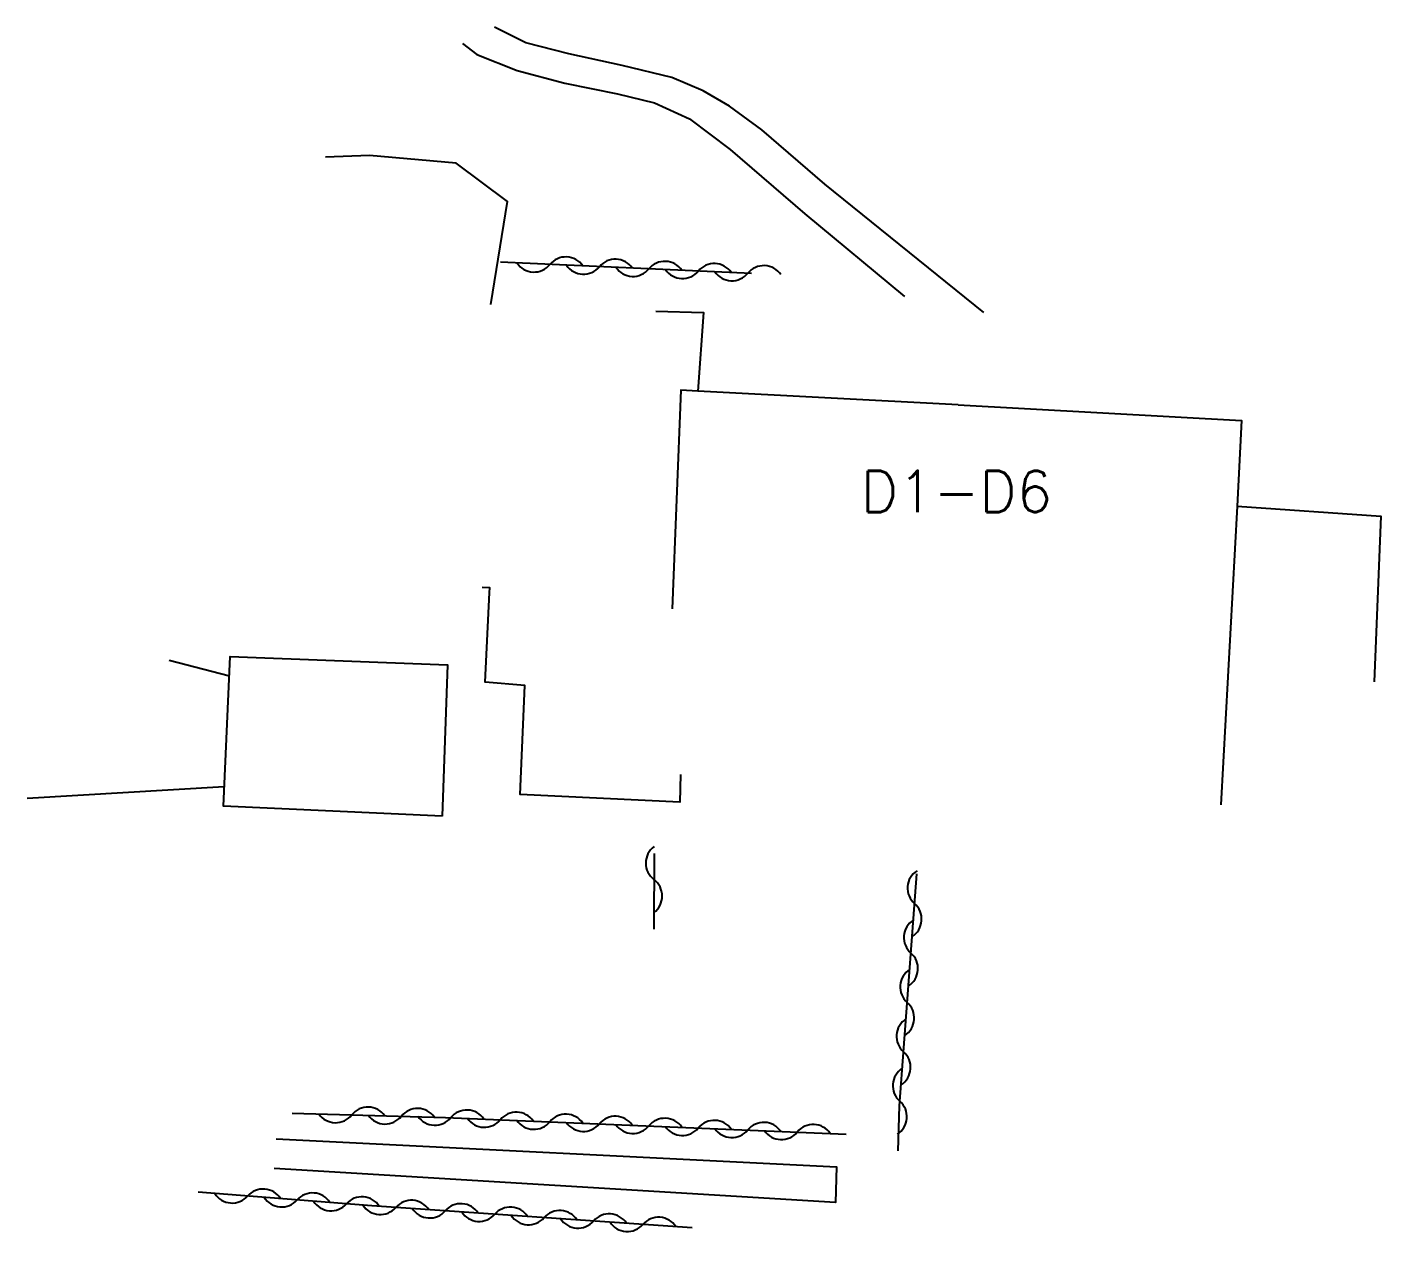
# Model space of a CAD drawing. Header units: millimetres. Extents: x 160000 to 161001, y 122000 to 122988.
# Drawn here: x 160400.12 to 160441.11, y 122651.55 to 122688.12 of the extents above; entities that cross this region are included whole.
import ezdxf
from ezdxf.enums import TextEntityAlignment as Align

# ---------------------------------------------------------------- set-up
doc = ezdxf.new("R2010")
doc.units = ezdxf.units.MM
doc.layers.get('0').update_dxf_attribs({"linetype": 'CONTINUOUS'})
for name, color, linetype in [('W0014', 7, 'CONTINUOUS'), ('W0017', 7, 'CONTINUOUS'), ('W0101', 7, 'CONTINUOUS'), ('W0104', 1, 'CONTINUOUS'), ('W0211', 2, 'CONTINUOUS'), ('W0310', 3, 'CONTINUOUS'), ('W0991', 7, 'CONTINUOUS')]:
    doc.layers.add(name, color=color, linetype=linetype)
doc.styles.get("Standard").update_dxf_attribs({"font": 'romans.shx', "width": 0.85})

# ---------------------------------------------------------------- blocks, each defined once
blk = doc.blocks.new('t310o')
at = {"color": 0, "linetype": 'Continuous'}
for centre, start, end in [((-0.5, 0.375), 216.8699, 323.1304), ((0.5, -0.375), 36.8699, 143.1303)]:
    blk.add_arc(centre, 0.625, start, end, dxfattribs=at)

msp = doc.modelspace()

# ---------------------------------------------------------------- linework, layer by layer
at = {"layer": 'W0014'}
for points in [[(160429.084, 122679.48), (160424.27, 122683.368), (160422.361, 122685.007), (160421.387, 122685.725), (160420.588, 122686.194), (160419.641, 122686.597), (160418.135, 122686.961), (160416.52, 122687.308), (160415.22, 122687.65), (160414.267, 122688.123)], [(160413.301, 122687.621), (160413.735, 122687.294), (160414.958, 122686.809), (160416.4, 122686.421), (160417.99, 122686.099), (160419.117, 122685.833), (160420.173, 122685.341), (160421.405, 122684.417), (160423.671, 122682.472), (160426.681, 122679.965)], [(160407.661, 122654.46), (160424.626, 122653.614), (160424.592, 122652.529), (160407.6, 122653.561)]]:
    msp.add_lwpolyline(points, dxfattribs=at)
at = {"layer": 'W0017'}
for points in [[(160404.42, 122668.954), (160406.244, 122668.48)], [(160400.117, 122664.775), (160406.088, 122665.127)]]:
    msp.add_lwpolyline(points, dxfattribs=at)
at = {"layer": 'W0101'}
for points in [[(160428.31, 122676.681), (160420.428, 122677.098), (160419.907, 122677.125), (160419.647, 122670.512)], [(160428.31, 122676.681), (160436.892, 122676.215), (160436.759, 122673.617), (160436.267, 122664.576)]]:
    msp.add_lwpolyline(points, dxfattribs=at)
at = {"layer": 'W0104'}
for points in [[(160419.151, 122679.523), (160420.597, 122679.48), (160420.428, 122677.098)], [(160436.759, 122673.617), (160441.11, 122673.315), (160440.901, 122668.298)], [(160414.121, 122671), (160414.129, 122671.14), (160413.898, 122671.156)], [(160419.9, 122665.491), (160419.879, 122664.649), (160415.043, 122664.889), (160415.189, 122668.19), (160413.985, 122668.284), (160414.121, 122671)]]:
    msp.add_lwpolyline(points, dxfattribs=at)
msp.add_lwpolyline([(160412.687, 122664.228), (160406.06, 122664.534), (160406.271, 122669.069), (160412.844, 122668.807), (160412.687, 122664.228)], close=True, dxfattribs=at)
at = {"layer": 'W0211'}
msp.add_lwpolyline([(160414.161, 122679.726), (160414.666, 122682.845), (160413.111, 122684), (160410.482, 122684.236), (160409.153, 122684.188)], dxfattribs=at)
at = {"layer": 'W0310'}
for points in [[(160422.047, 122680.666), (160414.448, 122681)], [(160419.101, 122663.096), (160419.096, 122660.81)], [(160426.496, 122654.1), (160426.528, 122655.457), (160426.533, 122655.462), (160427.057, 122662.486)], [(160408.148, 122655.234), (160412.788, 122655.108), (160424.922, 122654.604)], [(160420.26, 122651.765), (160410.552, 122652.432), (160405.301, 122652.844)]]:
    msp.add_lwpolyline(points, dxfattribs=at)

# ---------------------------------------------------------------- block references
for p, rotation in [((160415.947, 122680.934), 177.4832897354036), ((160417.445, 122680.868), 177.4832897354036), ((160418.944, 122680.802), 177.4832897354036), ((160420.442, 122680.737), 177.4832897354036), ((160421.941, 122680.671), 177.4832897354036), ((160419.099, 122662.31), 269.8746813467622), ((160426.989, 122661.581), 85.73355959148864), ((160426.878, 122660.085), 85.73355959148864), ((160426.766, 122658.589), 85.73355959148864), ((160426.655, 122657.093), 85.73355959148864), ((160426.543, 122655.597), 85.73355959148864), ((160409.949, 122655.185), 358.4436187833588), ((160411.449, 122655.144), 358.4436187833588), ((160412.948, 122655.101), 357.6229468747503), ((160414.447, 122655.039), 357.6229468747503), ((160415.945, 122654.977), 357.6229468747503), ((160417.444, 122654.914), 357.6229468747503), ((160418.943, 122654.852), 357.6229468747503), ((160420.441, 122654.79), 357.6229468747503), ((160421.94, 122654.728), 357.6229468747503), ((160423.439, 122654.666), 357.6229468747503), ((160406.796, 122652.727), 175.5157347225938), ((160408.292, 122652.609), 175.5157347225938), ((160409.787, 122652.492), 175.5157347225938), ((160411.283, 122652.382), 176.0696002485431), ((160412.779, 122652.279), 176.0696002485431), ((160414.276, 122652.176), 176.0696002485431), ((160415.772, 122652.073), 176.0696002485431), ((160417.269, 122651.971), 176.0696002485431), ((160418.765, 122651.868), 176.0696002485431)]:
    msp.add_blockref('t310o', p, dxfattribs=dict(at, rotation=rotation))

# ---------------------------------------------------------------- texts
at = {"layer": 'W0991'}
msp.add_text('D1-D6', height=1.25, dxfattribs=at).set_placement((160428.257, 122674.062), align=Align.MIDDLE_CENTER)

doc.saveas('drawing.dxf')
